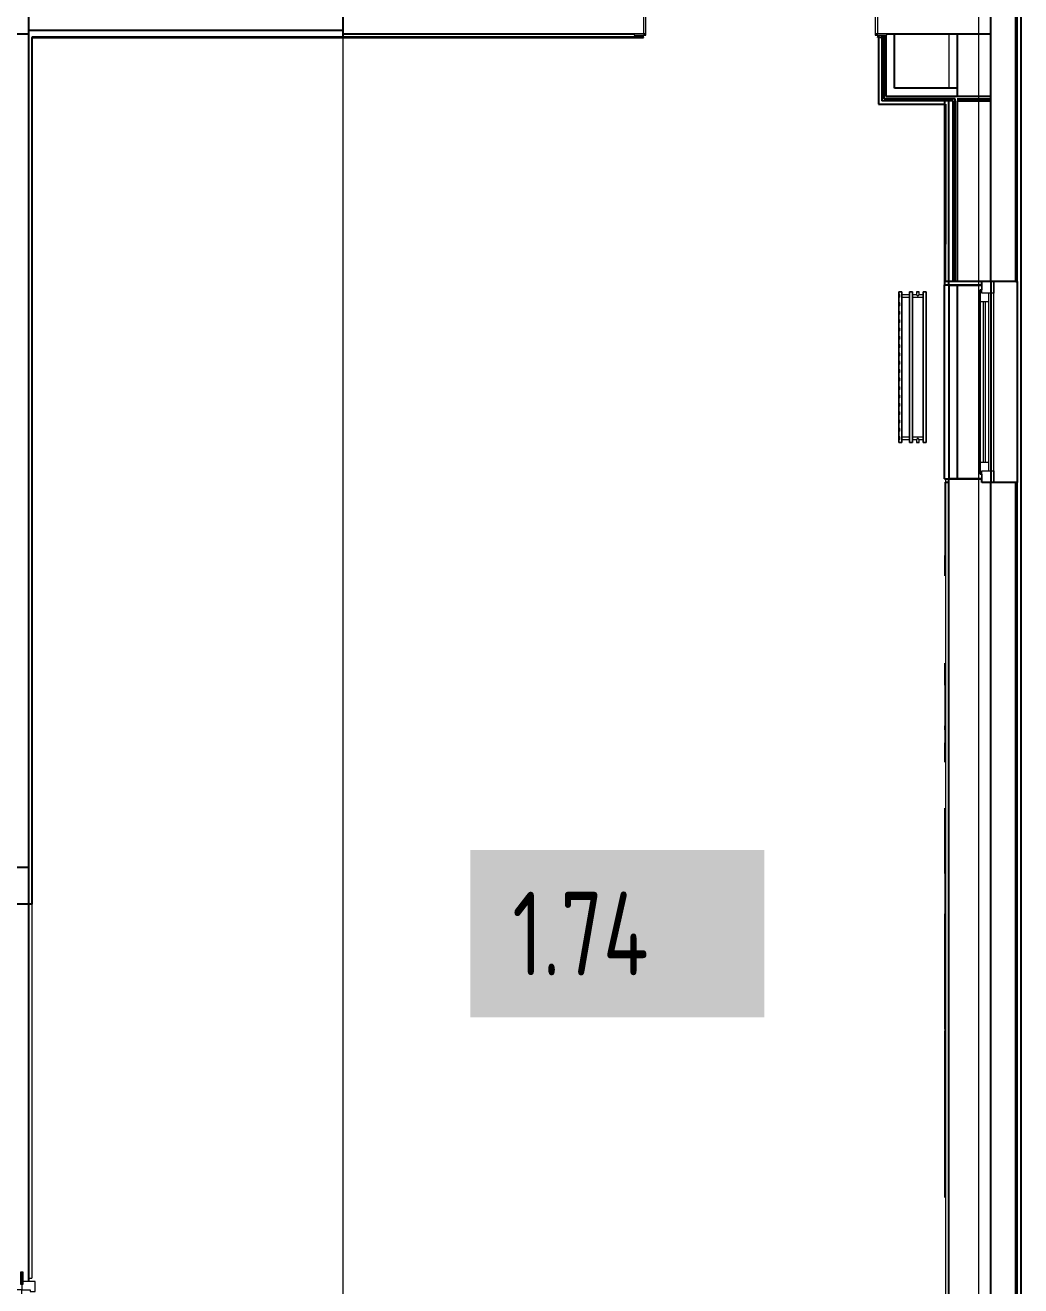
# Model space of a CAD drawing. Header units: millimetres. Extents: x 3914 to 443608, y -156176 to 78197.
# Drawn here: x 145567 to 151517, y -143213 to -135681 of the extents above; entities that cross this region are included whole.
import ezdxf

# ---------------------------------------------------------------- set-up
doc = ezdxf.new("R2010")
doc.units = ezdxf.units.MM
for name, color, linetype, lineweight in [('A-DOOR-1', 7, 'Continuous', 5), ('A-FLOR', 7, 'Continuous', 9), ('A-GLAZ', 7, 'Continuous', 9), ('A-GLAZ-1', 7, 'Continuous', 5), ('Оси', 7, 'Continuous', 9)]:
    doc.layers.add(name, color=color, linetype=linetype, lineweight=lineweight)
doc.layers.add('A-DOOR-FRAM-1', color=7, linetype='Continuous', lineweight=5, true_color=0xc0c0c0)
doc.layers.add('M-EQPM-1', color=7, linetype='Continuous', lineweight=9, true_color=0xb2b2b2)
doc.styles.add('СПДС', font='ГОСТ тип А.ttf', dxfattribs={"width": 0.9})

# ---------------------------------------------------------------- blocks, each defined once
blk = doc.blocks.new('110_Дверь_СКБ_2Ст - Д-5_п_ Из игровой в коридор-32679362-Объем проектирования 1 этажа')
at = {"layer": 'A-DOOR-1'}
for p, q in [((662.5, 1010), (612.5, 1010)), ((612.5, 1010), (612.5, 110)), ((662.5, 110), (662.5, 1010)), ((-637.5, 510), (-637.5, 110)), ((-587.5, 510), (-637.5, 510)), ((-587.5, 110), (-587.5, 510)), ((-637.5, 110), (-587.5, 110)), ((612.5, 110), (662.5, 110))]:
    blk.add_line(p, q, dxfattribs=at)
for centre, radius, start, end in [((662.5, 110), 900, 90, 180), ((-637.5, 110), 400, 360, 90)]:
    blk.add_arc(centre, radius, start, end, dxfattribs=at)
at = {"layer": 'A-DOOR-FRAM-1'}
for p, q in [((-672.5, 118), (-742.5, 118)), ((-742.5, 118), (-742.5, 110)), ((-742.5, 110), (-672.5, 110)), ((-637.5, 110), (-687.5, 110)), ((-687.5, 110), (-687.5, 30)), ((-672.5, 110), (-672.5, 118)), ((-637.5, 60), (-637.5, 110)), ((662.5, 110), (662.5, 60)), ((712.5, 110), (662.5, 110)), ((767.5, 118), (697.5, 118)), ((697.5, 118), (697.5, 110)), ((697.5, 110), (767.5, 110)), ((712.5, 30), (712.5, 110)), ((767.5, 110), (767.5, 118)), ((-687.5, 30), (-627.5, 30)), ((-672.5, 30), (-687.5, 30)), ((-687.5, 30), (-687.5, -110)), ((-672.5, -110), (-672.5, 30)), ((-627.5, 60), (-637.5, 60)), ((-627.5, 30), (-627.5, 60)), ((662.5, 60), (652.5, 60)), ((652.5, 60), (652.5, 30)), ((652.5, 30), (712.5, 30)), ((712.5, 30), (697.5, 30)), ((697.5, 30), (697.5, -110)), ((712.5, -110), (712.5, 30)), ((-672.5, -110), (-742.5, -110)), ((-742.5, -110), (-742.5, -118)), ((-742.5, -118), (-672.5, -118)), ((-687.5, -110), (-672.5, -110)), ((-672.5, -118), (-672.5, -110)), ((697.5, -110), (712.5, -110)), ((767.5, -110), (697.5, -110)), ((697.5, -110), (697.5, -118)), ((697.5, -118), (767.5, -118)), ((767.5, -118), (767.5, -110))]:
    blk.add_line(p, q, dxfattribs=at)
blk = doc.blocks.new('120_Окно_СКБ_1Ст - 120_Окно_СКБ_1Ст 1200х2500_h_ с форточкой 3-24161067-Объем проектирования 1 этажа')
at = {"layer": 'A-GLAZ'}
for p, q in [((-600, -127), (-600, -57)), ((-600, -57), (-530, -57)), ((-530, -57), (-530, -127)), ((530, -127), (530, -57)), ((530, -57), (600, -57)), ((600, -57), (600, -127)), ((-530, -127), (-600, -127)), ((-530, -127), (-550, -127)), ((-550, -127), (-550, -137)), ((-550, -137), (550, -137)), ((550, -137), (-550, -137)), ((530, -87), (-530, -87)), ((-530, -87), (-530, -127)), ((-480, -137), (-480, -87)), ((480, -137), (480, -87)), ((530, -127), (530, -87)), ((600, -127), (530, -127)), ((550, -127), (530, -127)), ((550, -137), (550, -127))]:
    blk.add_line(p, q, dxfattribs=at)
at = {"layer": 'A-GLAZ-1'}
for p, q in [((600, -57), (-600, -57)), ((-580, -127), (-550, -127)), ((-480, -107), (480, -107)), ((480, -117), (-480, -117)), ((550, -127), (580, -127))]:
    blk.add_line(p, q, dxfattribs=at)
blk = doc.blocks.new('110_Дверь_СКБ_2Ст - Д-5_п__в составе перегородки _не входит в спец__-32680960-Объем проектирования 1 этажа')
at = {"layer": 'A-DOOR-1'}
for p, q in [((-637.5, 900.5), (-637.5, 0.5)), ((-587.5, 900.5), (-637.5, 900.5)), ((-587.5, 0.5), (-587.5, 900.5)), ((662.5, 400.5), (612.5, 400.5)), ((612.5, 400.5), (612.5, 0.5)), ((662.5, 0.5), (662.5, 400.5)), ((-637.5, 0.5), (-587.5, 0.5)), ((612.5, 0.5), (662.5, 0.5))]:
    blk.add_line(p, q, dxfattribs=at)
for centre, radius, start, end in [((-637.5, 0.5), 900, 0, 90), ((662.5, 0.5), 400, 90, 180)]:
    blk.add_arc(centre, radius, start, end, dxfattribs=at)
at = {"layer": 'A-DOOR-FRAM-1'}
for p, q in [((-672.5, 8.5), (-742.5, 8.5)), ((-742.5, 8.5), (-742.5, 0.5)), ((-742.5, 0.5), (-672.5, 0.5)), ((-637.5, 0.5), (-687.5, 0.5)), ((-687.5, 0.5), (-687.5, -79.5)), ((-672.5, 0.5), (-687.5, 0.5)), ((-687.5, 0.5), (-687.5, -0.5)), ((-672.5, 0.5), (-672.5, 8.5)), ((-672.5, -0.5), (-672.5, 0.5)), ((-637.5, -49.5), (-637.5, 0.5)), ((662.5, 0.5), (662.5, -49.5)), ((712.5, 0.5), (662.5, 0.5)), ((767.5, 8.5), (697.5, 8.5)), ((697.5, 8.5), (697.5, 0.5)), ((712.5, 0.5), (697.5, 0.5)), ((697.5, 0.5), (697.5, -0.5)), ((697.5, 0.5), (767.5, 0.5)), ((712.5, -79.5), (712.5, 0.5)), ((712.5, -0.5), (712.5, 0.5)), ((767.5, 0.5), (767.5, 8.5)), ((-672.5, -0.5), (-742.5, -0.5)), ((-742.5, -0.5), (-742.5, -8.5)), ((-742.5, -8.5), (-672.5, -8.5)), ((-687.5, -0.5), (-672.5, -0.5)), ((-672.5, -8.5), (-672.5, -0.5)), ((-627.5, -49.5), (-637.5, -49.5)), ((-627.5, -79.5), (-627.5, -49.5)), ((662.5, -49.5), (652.5, -49.5)), ((652.5, -49.5), (652.5, -79.5)), ((697.5, -0.5), (712.5, -0.5)), ((767.5, -0.5), (697.5, -0.5)), ((697.5, -0.5), (697.5, -8.5)), ((697.5, -8.5), (767.5, -8.5)), ((767.5, -8.5), (767.5, -0.5)), ((-687.5, -79.5), (-627.5, -79.5)), ((652.5, -79.5), (712.5, -79.5))]:
    blk.add_line(p, q, dxfattribs=at)
blk = doc.blocks.new('radiator_prado_classic_z_tip_30_po exemplyaru - Classic Z Тип 30-300-31430728-Объем проектирования 1 этажа')
at = {"layer": 'M-EQPM-1'}
for p, q in [((0, 228), (0, 210)), ((900, 228), (0, 228)), ((0, 210), (0, 228)), ((0, 228), (12.5, 228)), ((12.5, 228), (37.5, 228)), ((37.5, 228), (12.5, 228)), ((12.5, 228), (37.5, 228)), ((12.5, 228), (17.5, 223)), ((12.5, 228), (17.5, 223)), ((32.5, 223), (37.5, 228)), ((37.5, 228), (32.5, 223)), ((37.5, 228), (62.5, 228)), ((62.5, 228), (87.5, 228)), ((87.5, 228), (62.5, 228)), ((62.5, 228), (87.5, 228)), ((62.5, 228), (67.5, 223)), ((62.5, 228), (67.5, 223)), ((82.5, 223), (87.5, 228)), ((87.5, 228), (82.5, 223)), ((87.5, 228), (112.5, 228)), ((112.5, 228), (137.5, 228)), ((137.5, 228), (112.5, 228)), ((112.5, 228), (137.5, 228)), ((112.5, 228), (117.5, 223)), ((112.5, 228), (117.5, 223)), ((132.5, 223), (137.5, 228)), ((137.5, 228), (132.5, 223)), ((137.5, 228), (162.5, 228)), ((162.5, 228), (187.5, 228)), ((187.5, 228), (162.5, 228)), ((162.5, 228), (187.5, 228)), ((162.5, 228), (167.5, 223)), ((162.5, 228), (167.5, 223)), ((182.5, 223), (187.5, 228)), ((187.5, 228), (182.5, 223)), ((187.5, 228), (212.5, 228)), ((212.5, 228), (237.5, 228)), ((237.5, 228), (212.5, 228)), ((212.5, 228), (237.5, 228)), ((212.5, 228), (217.5, 223)), ((212.5, 228), (217.5, 223)), ((232.5, 223), (237.5, 228)), ((237.5, 228), (232.5, 223)), ((237.5, 228), (262.5, 228)), ((262.5, 228), (287.5, 228)), ((287.5, 228), (262.5, 228)), ((262.5, 228), (287.5, 228)), ((262.5, 228), (267.5, 223)), ((262.5, 228), (267.5, 223)), ((282.5, 223), (287.5, 228)), ((287.5, 228), (282.5, 223)), ((287.5, 228), (312.5, 228)), ((312.5, 228), (337.5, 228)), ((337.5, 228), (312.5, 228)), ((312.5, 228), (337.5, 228)), ((312.5, 228), (317.5, 223)), ((312.5, 228), (317.5, 223)), ((332.5, 223), (337.5, 228)), ((337.5, 228), (332.5, 223)), ((337.5, 228), (362.5, 228)), ((362.5, 228), (387.5, 228)), ((387.5, 228), (362.5, 228)), ((362.5, 228), (387.5, 228)), ((362.5, 228), (367.5, 223)), ((362.5, 228), (367.5, 223)), ((382.5, 223), (387.5, 228)), ((387.5, 228), (382.5, 223)), ((387.5, 228), (412.5, 228)), ((412.5, 228), (437.5, 228)), ((437.5, 228), (412.5, 228)), ((412.5, 228), (437.5, 228)), ((412.5, 228), (417.5, 223)), ((412.5, 228), (417.5, 223)), ((432.5, 223), (437.5, 228)), ((437.5, 228), (432.5, 223)), ((437.5, 228), (462.5, 228)), ((462.5, 228), (487.5, 228)), ((487.5, 228), (462.5, 228)), ((462.5, 228), (487.5, 228)), ((462.5, 228), (467.5, 223)), ((462.5, 228), (467.5, 223)), ((482.5, 223), (487.5, 228)), ((487.5, 228), (482.5, 223)), ((487.5, 228), (512.5, 228)), ((512.5, 228), (537.5, 228)), ((537.5, 228), (512.5, 228)), ((512.5, 228), (537.5, 228)), ((512.5, 228), (517.5, 223)), ((512.5, 228), (517.5, 223)), ((532.5, 223), (537.5, 228)), ((537.5, 228), (532.5, 223)), ((537.5, 228), (562.5, 228)), ((562.5, 228), (587.5, 228)), ((587.5, 228), (562.5, 228)), ((562.5, 228), (587.5, 228)), ((562.5, 228), (567.5, 223)), ((562.5, 228), (567.5, 223)), ((582.5, 223), (587.5, 228)), ((587.5, 228), (582.5, 223)), ((587.5, 228), (612.5, 228)), ((612.5, 228), (637.5, 228)), ((637.5, 228), (612.5, 228)), ((612.5, 228), (637.5, 228)), ((612.5, 228), (617.5, 223)), ((612.5, 228), (617.5, 223)), ((632.5, 223), (637.5, 228)), ((637.5, 228), (632.5, 223)), ((637.5, 228), (662.5, 228)), ((662.5, 228), (687.5, 228)), ((687.5, 228), (662.5, 228)), ((662.5, 228), (687.5, 228)), ((662.5, 228), (667.5, 223)), ((662.5, 228), (667.5, 223)), ((682.5, 223), (687.5, 228)), ((687.5, 228), (682.5, 223)), ((687.5, 228), (712.5, 228)), ((712.5, 228), (737.5, 228)), ((737.5, 228), (712.5, 228)), ((712.5, 228), (737.5, 228)), ((712.5, 228), (717.5, 223)), ((712.5, 228), (717.5, 223)), ((732.5, 223), (737.5, 228)), ((737.5, 228), (732.5, 223)), ((737.5, 228), (762.5, 228)), ((762.5, 228), (787.5, 228)), ((787.5, 228), (762.5, 228)), ((762.5, 228), (787.5, 228)), ((762.5, 228), (767.5, 223)), ((762.5, 228), (767.5, 223)), ((782.5, 223), (787.5, 228)), ((787.5, 228), (782.5, 223)), ((787.5, 228), (812.5, 228)), ((812.5, 228), (837.5, 228)), ((837.5, 228), (812.5, 228)), ((812.5, 228), (837.5, 228)), ((812.5, 228), (817.5, 223)), ((812.5, 228), (817.5, 223)), ((832.5, 223), (837.5, 228)), ((837.5, 228), (832.5, 223)), ((837.5, 228), (862.5, 228)), ((862.5, 228), (887.5, 228)), ((887.5, 228), (862.5, 228)), ((862.5, 228), (887.5, 228)), ((862.5, 228), (867.5, 223)), ((862.5, 228), (867.5, 223)), ((882.5, 223), (887.5, 228)), ((887.5, 228), (882.5, 223)), ((887.5, 228), (900, 228)), ((900, 210), (900, 228)), ((900, 228), (900, 210)), ((0, 210), (900, 210)), ((17.8, 210), (0, 210)), ((900, 164), (0, 164)), ((0, 164), (0, 146)), ((0, 146), (0, 164)), ((0, 164), (17.8, 164)), ((32.5, 223), (17.5, 223)), ((17.5, 223), (32.5, 223)), ((17.5, 210), (17.5, 164)), ((17.5, 210), (17.5, 164)), ((17.8, 210), (17.5, 210)), ((17.5, 210), (17.8, 210)), ((17.8, 210), (17.5, 210)), ((17.5, 210), (32.5, 210)), ((17.8, 164), (17.5, 164)), ((17.5, 164), (17.8, 164)), ((17.8, 164), (17.5, 164)), ((17.5, 164), (32.5, 164)), ((32.2, 210), (17.8, 210)), ((17.8, 210), (32.2, 210)), ((32.2, 210), (17.8, 210)), ((32.2, 164), (17.8, 164)), ((17.8, 164), (32.2, 164)), ((32.2, 164), (17.8, 164)), ((32.5, 210), (32.2, 210)), ((32.2, 210), (32.5, 210)), ((32.5, 210), (32.2, 210)), ((867.8, 210), (32.2, 210)), ((32.5, 164), (32.2, 164)), ((32.2, 164), (32.5, 164)), ((32.5, 164), (32.2, 164)), ((32.2, 164), (867.8, 164)), ((32.5, 164), (32.5, 210)), ((32.5, 164), (32.5, 210)), ((82.5, 223), (67.5, 223)), ((67.5, 223), (82.5, 223)), ((132.5, 223), (117.5, 223)), ((117.5, 223), (132.5, 223)), ((182.5, 223), (167.5, 223)), ((167.5, 223), (182.5, 223)), ((232.5, 223), (217.5, 223)), ((217.5, 223), (232.5, 223)), ((282.5, 223), (267.5, 223)), ((267.5, 223), (282.5, 223)), ((332.5, 223), (317.5, 223)), ((317.5, 223), (332.5, 223)), ((382.5, 223), (367.5, 223)), ((367.5, 223), (382.5, 223)), ((432.5, 223), (417.5, 223)), ((417.5, 223), (432.5, 223)), ((482.5, 223), (467.5, 223)), ((467.5, 223), (482.5, 223)), ((532.5, 223), (517.5, 223)), ((517.5, 223), (532.5, 223)), ((582.5, 223), (567.5, 223)), ((567.5, 223), (582.5, 223)), ((632.5, 223), (617.5, 223)), ((617.5, 223), (632.5, 223)), ((682.5, 223), (667.5, 223)), ((667.5, 223), (682.5, 223)), ((732.5, 223), (717.5, 223)), ((717.5, 223), (732.5, 223)), ((782.5, 223), (767.5, 223)), ((767.5, 223), (782.5, 223)), ((832.5, 223), (817.5, 223)), ((817.5, 223), (832.5, 223)), ((882.5, 223), (867.5, 223)), ((867.5, 223), (882.5, 223)), ((867.5, 210), (867.5, 164)), ((867.5, 210), (867.5, 164)), ((867.8, 210), (867.5, 210)), ((867.5, 210), (882.5, 210)), ((867.8, 210), (867.5, 210)), ((867.5, 210), (867.8, 210)), ((867.8, 164), (867.5, 164)), ((867.5, 164), (882.5, 164)), ((867.8, 164), (867.5, 164)), ((867.5, 164), (867.8, 164)), ((882.2, 210), (867.8, 210)), ((873.1, 210), (867.8, 210)), ((867.8, 210), (882.2, 210)), ((882.2, 164), (867.8, 164)), ((882.2, 164), (867.8, 164)), ((867.8, 164), (882.2, 164)), ((882.2, 210), (873.1, 210)), ((882.5, 210), (882.2, 210)), ((882.5, 210), (882.2, 210)), ((882.2, 210), (882.5, 210)), ((900, 210), (882.2, 210)), ((882.5, 164), (882.2, 164)), ((882.5, 164), (882.2, 164)), ((882.2, 164), (882.5, 164)), ((882.2, 164), (900, 164)), ((882.5, 164), (882.5, 210)), ((882.5, 164), (882.5, 210)), ((900, 146), (900, 164)), ((900, 164), (900, 146)), ((0, 146), (900, 146)), ((18.5, 146), (0, 146)), ((17.5, 121.5), (0, 121.5)), ((17.5, 121.5), (0, 121.5)), ((0, 121.5), (0, 120.5)), ((0, 106.5), (0, 121.5)), ((0, 120.5), (0, 107.5)), ((0, 120.5), (0, 119.3)), ((0, 114), (0, 120.5)), ((0, 120.5), (0, 120.5)), ((0, 119.3), (0, 117.8)), ((0, 117.8), (0, 114)), ((0, 114), (0, 110.3)), ((0, 107.5), (0, 114)), ((0, 110.3), (0, 108.7)), ((0, 108.7), (0, 107.5)), ((0, 107.5), (0, 106.5)), ((0, 107.5), (0, 107.5)), ((0, 106.5), (17.5, 106.5)), ((0, 106.5), (17.5, 106.5)), ((900, 82), (0, 82)), ((0, 82), (0, 64)), ((0, 64), (0, 82)), ((0, 82), (18.5, 82)), ((17.5, 146), (17.5, 121.5)), ((17.5, 146), (17.5, 121.5)), ((17.5, 146), (18.5, 146)), ((18.5, 146), (17.5, 146)), ((17.5, 146), (18.5, 146)), ((32.5, 146), (17.5, 146)), ((17.5, 106.5), (17.5, 82)), ((17.5, 106.5), (17.5, 82)), ((18.5, 82), (17.5, 82)), ((17.5, 82), (18.5, 82)), ((18.5, 82), (17.5, 82)), ((17.5, 82), (32.5, 82)), ((18.5, 146), (21.2, 146)), ((32.2, 146), (18.5, 146)), ((18.5, 146), (32.2, 146)), ((31.5, 82), (18.5, 82)), ((18.5, 82), (32.2, 82)), ((32.2, 82), (18.5, 82)), ((21.2, 146), (25, 146)), ((25, 146), (30.3, 146)), ((30.3, 146), (32.2, 146)), ((32.2, 82), (31.5, 82)), ((32.2, 146), (32.5, 146)), ((32.5, 146), (32.2, 146)), ((32.2, 146), (32.5, 146)), ((867.8, 146), (32.2, 146)), ((32.5, 82), (32.2, 82)), ((32.2, 82), (32.5, 82)), ((32.5, 82), (32.2, 82)), ((32.2, 82), (867.8, 82)), ((32.5, 82), (32.5, 146)), ((32.5, 82), (32.5, 146)), ((867.5, 146), (867.5, 82)), ((867.5, 146), (867.5, 82)), ((867.5, 146), (867.8, 146)), ((882.5, 146), (867.5, 146)), ((867.5, 146), (867.8, 146)), ((867.8, 146), (867.5, 146)), ((867.8, 82), (867.5, 82)), ((867.5, 82), (882.5, 82)), ((867.8, 82), (867.5, 82)), ((867.5, 82), (867.8, 82)), ((867.8, 146), (881.5, 146)), ((867.8, 146), (881.5, 146)), ((881.5, 146), (867.8, 146)), ((881.5, 82), (867.8, 82)), ((881.5, 82), (867.8, 82)), ((867.8, 82), (881.5, 82)), ((881.5, 146), (882.5, 146)), ((881.5, 146), (882.5, 146)), ((882.5, 146), (881.5, 146)), ((900, 146), (881.5, 146)), ((882.5, 82), (881.5, 82)), ((882.5, 82), (881.5, 82)), ((881.5, 82), (882.5, 82)), ((881.5, 82), (900, 82)), ((882.5, 121.5), (882.5, 146)), ((882.5, 121.5), (882.5, 146)), ((900, 121.5), (882.5, 121.5)), ((900, 121.5), (882.5, 121.5)), ((882.5, 82), (882.5, 106.5)), ((882.5, 106.5), (900, 106.5)), ((882.5, 82), (882.5, 106.5)), ((882.5, 106.5), (900, 106.5)), ((900, 121.5), (900, 106.5)), ((900, 120.5), (900, 121.5)), ((900, 121.5), (900, 120.5)), ((900, 120.5), (900, 121.5)), ((900, 107.5), (900, 120.5)), ((900, 120.5), (900, 107.5)), ((900, 107.5), (900, 120.5)), ((900, 106.5), (900, 107.5)), ((900, 107.5), (900, 106.5)), ((900, 106.5), (900, 107.5)), ((900, 64), (900, 82)), ((900, 82), (900, 64)), ((900, 64), (0, 64)), ((0, 64), (900, 64))]:
    blk.add_line(p, q, dxfattribs=at)
for points, knots in [([(18.5, 120.5), (18.4, 120.6), (18.3, 120.7), (18.1, 120.9), (17.9, 121.1), (17.8, 121.2), (17.7, 121.3), (17.5, 121.5), (17.5, 121.5), (17.5, 121.5)], [0.7142857, 0.7142857, 0.7142857, 0.7142857, 0.75, 0.7857143, 0.8214286, 0.8571429, 0.8928571, 0.9285714, 1, 1, 1, 1]), ([(17.5, 121.5), (17.5, 121.5), (17.5, 121.5), (17.7, 121.3), (17.8, 121.2), (17.9, 121.1), (18.1, 120.9), (18.3, 120.7), (18.4, 120.6), (18.5, 120.5)], [0, 0, 0, 0, 0.0714286, 0.1071429, 0.1428571, 0.1785714, 0.2142857, 0.25, 0.2857143, 0.2857143, 0.2857143, 0.2857143]), ([(17.5, 121.5), (17.5, 121.5), (17.5, 121.5), (17.7, 121.3), (17.8, 121.2), (17.9, 121.1), (18.1, 120.9), (18.3, 120.7), (18.4, 120.6), (18.5, 120.5)], [0, 0, 0, 0, 0.0714286, 0.1071429, 0.1428571, 0.1785714, 0.2142857, 0.25, 0.2857143, 0.2857143, 0.2857143, 0.2857143]), ([(25, 114), (24.5, 114.5), (23.6, 115.4), (22.4, 116.6), (21.6, 117.4), (21.1, 117.9), (20.8, 118.2), (20.5, 118.5), (20.2, 118.8), (19.8, 119.1), (19.6, 119.4), (19.3, 119.7), (19, 120), (18.7, 120.3), (18.5, 120.5), (18.3, 120.7), (18.1, 120.9), (17.9, 121.1), (17.8, 121.2), (17.7, 121.3), (17.5, 121.5), (17.5, 121.5), (17.5, 121.5)], [0, 0, 0, 0, 0.142857, 0.285714, 0.357143, 0.392857, 0.428571, 0.464286, 0.5, 0.535714, 0.571429, 0.607143, 0.642857, 0.678571, 0.714286, 0.75, 0.785714, 0.821429, 0.857143, 0.892857, 0.928571, 1, 1, 1, 1]), ([(17.5, 106.5), (17.5, 106.5), (17.5, 106.5), (17.7, 106.7), (17.8, 106.8), (17.9, 106.9), (18.1, 107.1), (18.3, 107.3), (18.5, 107.5), (18.7, 107.7), (19, 108), (19.3, 108.3), (19.6, 108.6), (19.8, 108.9), (20.3, 109.3), (20.7, 109.7), (21.1, 110.1), (21.6, 110.6), (22.4, 111.4), (23.6, 112.6), (24.5, 113.5), (25, 114)], [0, 0, 0, 0, 0.071429, 0.107143, 0.142857, 0.178571, 0.214286, 0.25, 0.285714, 0.321429, 0.357143, 0.392857, 0.428571, 0.464286, 0.5, 0.571429, 0.607143, 0.642857, 0.714286, 0.857143, 1, 1, 1, 1]), ([(17.5, 106.5), (17.5, 106.5), (17.5, 106.5), (17.7, 106.7), (17.8, 106.8), (17.9, 106.9), (18.1, 107.1), (18.3, 107.3), (18.4, 107.4), (18.5, 107.5)], [0, 0, 0, 0, 0.0714286, 0.1071429, 0.1428571, 0.1785714, 0.2142857, 0.25, 0.2857143, 0.2857143, 0.2857143, 0.2857143]), ([(18.5, 107.5), (18.4, 107.4), (18.3, 107.3), (18.1, 107.1), (17.9, 106.9), (17.8, 106.8), (17.7, 106.7), (17.5, 106.5), (17.5, 106.5), (17.5, 106.5)], [0.7142857, 0.7142857, 0.7142857, 0.7142857, 0.75, 0.7857143, 0.8214286, 0.8571429, 0.8928571, 0.9285714, 1, 1, 1, 1]), ([(18.5, 107.5), (18.4, 107.4), (18.3, 107.3), (18.1, 107.1), (17.9, 106.9), (17.8, 106.8), (17.7, 106.7), (17.5, 106.5), (17.5, 106.5), (17.5, 106.5)], [0.7142857, 0.7142857, 0.7142857, 0.7142857, 0.75, 0.7857143, 0.8214286, 0.8571429, 0.8928571, 0.9285714, 1, 1, 1, 1]), ([(19.6, 119.4), (19.7, 119.3), (19.9, 119.2), (20.3, 118.7), (20.7, 118.3), (21.1, 117.9), (21.6, 117.4), (21.9, 117.1), (22.1, 116.9)], [0.4285714, 0.4285714, 0.4285714, 0.4285714, 0.4642857, 0.5, 0.5714286, 0.6071429, 0.6428571, 0.7142857, 0.7142857, 0.7142857, 0.7142857]), ([(19.6, 119.4), (19.7, 119.3), (19.8, 119.1), (20.3, 118.7), (20.7, 118.3), (21.1, 117.9), (21.6, 117.4), (21.9, 117.1), (22.1, 116.9)], [0.4285714, 0.4285714, 0.4285714, 0.4285714, 0.4642857, 0.5, 0.5714286, 0.6071429, 0.6428571, 0.7142857, 0.7142857, 0.7142857, 0.7142857]), ([(19.6, 108.6), (19.7, 108.7), (19.9, 108.8), (20.3, 109.3), (20.7, 109.7), (21.1, 110.1), (21.6, 110.6), (21.9, 110.9), (22.1, 111.1)], [0.4285714, 0.4285714, 0.4285714, 0.4285714, 0.4642857, 0.5, 0.5714286, 0.6071429, 0.6428571, 0.7142857, 0.7142857, 0.7142857, 0.7142857]), ([(22.1, 111.1), (21.9, 110.9), (21.6, 110.6), (21.1, 110.1), (20.8, 109.8), (20.5, 109.5), (20.2, 109.2), (19.9, 108.8), (19.7, 108.7), (19.6, 108.6)], [0.2857143, 0.2857143, 0.2857143, 0.2857143, 0.3571429, 0.3928571, 0.4285714, 0.4642857, 0.5, 0.5357143, 0.5714286, 0.5714286, 0.5714286, 0.5714286]), ([(22.1, 111.1), (21.9, 110.9), (21.6, 110.6), (21.1, 110.1), (20.8, 109.8), (20.5, 109.5), (20.2, 109.2), (19.8, 108.9), (19.7, 108.7), (19.6, 108.6)], [0.2857143, 0.2857143, 0.2857143, 0.2857143, 0.3571429, 0.3928571, 0.4285714, 0.4642857, 0.5, 0.5357143, 0.5714286, 0.5714286, 0.5714286, 0.5714286]), ([(22.1, 116.9), (21.9, 117.1), (21.6, 117.4), (21.1, 117.9), (20.9, 118.1), (20.8, 118.2)], [0.2857143, 0.2857143, 0.2857143, 0.2857143, 0.3571429, 0.3928571, 0.4285714, 0.4285714, 0.4285714, 0.4285714]), ([(875, 114), (875.5, 114.5), (876.4, 115.4), (877.6, 116.6), (878.4, 117.4), (878.9, 117.9), (879.2, 118.2), (879.5, 118.5), (879.8, 118.8), (880.1, 119.2), (880.4, 119.4), (880.7, 119.7), (881, 120), (881.3, 120.3), (881.5, 120.5), (881.7, 120.7), (881.9, 120.9), (882.1, 121.1), (882.2, 121.2), (882.3, 121.3), (882.5, 121.5), (882.5, 121.5), (882.5, 121.5)], [0, 0, 0, 0, 0.142857, 0.285714, 0.357143, 0.392857, 0.428571, 0.464286, 0.5, 0.535714, 0.571429, 0.607143, 0.642857, 0.678571, 0.714286, 0.75, 0.785714, 0.821429, 0.857143, 0.892857, 0.928571, 1, 1, 1, 1]), ([(882.5, 106.5), (882.5, 106.5), (882.5, 106.5), (882.3, 106.7), (882.2, 106.8), (882.1, 106.9), (881.9, 107.1), (881.7, 107.3), (881.5, 107.5), (881.3, 107.7), (881, 108), (880.7, 108.3), (880.4, 108.6), (880.1, 108.8), (879.7, 109.3), (879.3, 109.7), (878.9, 110.1), (878.4, 110.6), (877.6, 111.4), (876.4, 112.6), (875.5, 113.5), (875, 114)], [0, 0, 0, 0, 0.071429, 0.107143, 0.142857, 0.178571, 0.214286, 0.25, 0.285714, 0.321429, 0.357143, 0.392857, 0.428571, 0.464286, 0.5, 0.571429, 0.607143, 0.642857, 0.714286, 0.857143, 1, 1, 1, 1]), ([(880.4, 119.4), (880.3, 119.3), (880.1, 119.2), (879.7, 118.7), (879.3, 118.3), (878.9, 117.9), (878.4, 117.4), (878.1, 117.1), (877.9, 116.9)], [0.4285714, 0.4285714, 0.4285714, 0.4285714, 0.4642857, 0.5, 0.5714286, 0.6071429, 0.6428571, 0.7142857, 0.7142857, 0.7142857, 0.7142857]), ([(880.4, 119.4), (880.3, 119.3), (880.1, 119.2), (879.7, 118.7), (879.3, 118.3), (878.9, 117.9), (878.4, 117.4), (878.1, 117.1), (877.9, 116.9)], [0.4285714, 0.4285714, 0.4285714, 0.4285714, 0.4642857, 0.5, 0.5714286, 0.6071429, 0.6428571, 0.7142857, 0.7142857, 0.7142857, 0.7142857]), ([(877.9, 116.9), (878.1, 117.1), (878.4, 117.4), (878.9, 117.9), (879.2, 118.2), (879.5, 118.5), (879.8, 118.8), (880.1, 119.2), (880.3, 119.3), (880.4, 119.4)], [0.2857143, 0.2857143, 0.2857143, 0.2857143, 0.3571429, 0.3928571, 0.4285714, 0.4642857, 0.5, 0.5357143, 0.5714286, 0.5714286, 0.5714286, 0.5714286]), ([(877.9, 111.1), (878.1, 110.9), (878.4, 110.6), (878.9, 110.1), (879.2, 109.8), (879.5, 109.5), (879.8, 109.2), (880.1, 108.8), (880.3, 108.7), (880.4, 108.6)], [0.2857143, 0.2857143, 0.2857143, 0.2857143, 0.3571429, 0.3928571, 0.4285714, 0.4642857, 0.5, 0.5357143, 0.5714286, 0.5714286, 0.5714286, 0.5714286]), ([(877.9, 111.1), (878.1, 110.9), (878.4, 110.6), (878.9, 110.1), (879.2, 109.8), (879.5, 109.5), (879.8, 109.2), (880.1, 108.8), (880.3, 108.7), (880.4, 108.6)], [0.2857143, 0.2857143, 0.2857143, 0.2857143, 0.3571429, 0.3928571, 0.4285714, 0.4642857, 0.5, 0.5357143, 0.5714286, 0.5714286, 0.5714286, 0.5714286]), ([(880.4, 108.6), (880.3, 108.7), (880.1, 108.8), (879.7, 109.3), (879.3, 109.7), (878.9, 110.1), (878.4, 110.6), (878.1, 110.9), (877.9, 111.1)], [0.4285714, 0.4285714, 0.4285714, 0.4285714, 0.4642857, 0.5, 0.5714286, 0.6071429, 0.6428571, 0.7142857, 0.7142857, 0.7142857, 0.7142857]), ([(882.5, 121.5), (882.5, 121.5), (882.5, 121.5), (882.3, 121.3), (882.2, 121.2), (882.1, 121.1), (881.9, 120.9), (881.7, 120.7), (881.6, 120.6), (881.5, 120.5)], [0, 0, 0, 0, 0.0714286, 0.1071429, 0.1428571, 0.1785714, 0.2142857, 0.25, 0.2857143, 0.2857143, 0.2857143, 0.2857143]), ([(882.5, 121.5), (882.5, 121.5), (882.5, 121.5), (882.3, 121.3), (882.2, 121.2), (882.1, 121.1), (881.9, 120.9), (881.7, 120.7), (881.6, 120.6), (881.5, 120.5)], [0, 0, 0, 0, 0.0714286, 0.1071429, 0.1428571, 0.1785714, 0.2142857, 0.25, 0.2857143, 0.2857143, 0.2857143, 0.2857143]), ([(881.5, 120.5), (881.6, 120.6), (881.7, 120.7), (881.9, 120.9), (882.1, 121.1), (882.2, 121.2), (882.3, 121.3), (882.5, 121.5), (882.5, 121.5), (882.5, 121.5)], [0.7142857, 0.7142857, 0.7142857, 0.7142857, 0.75, 0.7857143, 0.8214286, 0.8571429, 0.8928571, 0.9285714, 1, 1, 1, 1]), ([(881.5, 107.5), (881.6, 107.4), (881.7, 107.3), (881.9, 107.1), (882.1, 106.9), (882.2, 106.8), (882.3, 106.7), (882.5, 106.5), (882.5, 106.5), (882.5, 106.5)], [0.7142857, 0.7142857, 0.7142857, 0.7142857, 0.75, 0.7857143, 0.8214286, 0.8571429, 0.8928571, 0.9285714, 1, 1, 1, 1]), ([(881.5, 107.5), (881.6, 107.4), (881.7, 107.3), (881.9, 107.1), (882.1, 106.9), (882.2, 106.8), (882.3, 106.7), (882.5, 106.5), (882.5, 106.5), (882.5, 106.5)], [0.7142857, 0.7142857, 0.7142857, 0.7142857, 0.75, 0.7857143, 0.8214286, 0.8571429, 0.8928571, 0.9285714, 1, 1, 1, 1]), ([(882.5, 106.5), (882.5, 106.5), (882.5, 106.5), (882.3, 106.7), (882.2, 106.8), (882.1, 106.9), (881.9, 107.1), (881.7, 107.3), (881.6, 107.4), (881.5, 107.5)], [0, 0, 0, 0, 0.0714286, 0.1071429, 0.1428571, 0.1785714, 0.2142857, 0.25, 0.2857143, 0.2857143, 0.2857143, 0.2857143])]:
    blk.add_open_spline(points, degree=3, knots=knots, dxfattribs=at)
for points in [[(19.6, 119.4), (19.5, 119.5), (19.3, 119.7), (19, 120), (18.7, 120.3), (18.6, 120.4), (18.5, 120.5)], [(18.5, 120.5), (18.6, 120.4), (18.7, 120.3), (19, 120), (19.3, 119.7), (19.5, 119.5), (19.6, 119.4)], [(18.5, 120.5), (18.6, 120.4), (18.7, 120.3), (19, 120), (19.3, 119.7), (19.5, 119.5), (19.6, 119.4)], [(18.5, 107.5), (18.6, 107.6), (18.7, 107.7), (19, 108), (19.3, 108.3), (19.5, 108.5), (19.6, 108.6)], [(19.6, 108.6), (19.5, 108.5), (19.3, 108.3), (19, 108), (18.7, 107.7), (18.6, 107.6), (18.5, 107.5)], [(19.6, 108.6), (19.5, 108.5), (19.3, 108.3), (19, 108), (18.7, 107.7), (18.6, 107.6), (18.5, 107.5)], [(20.8, 118.2), (20.7, 118.3), (20.5, 118.5), (20.2, 118.8), (19.9, 119.2), (19.7, 119.3), (19.6, 119.4)], [(25, 114), (24.5, 114.5), (23.6, 115.4), (22.6, 116.4), (22.1, 116.9)], [(22.1, 116.9), (22.6, 116.4), (23.6, 115.4), (24.5, 114.5), (25, 114)], [(22.1, 116.9), (22.6, 116.4), (23.6, 115.4), (24.5, 114.5), (25, 114)], [(22.1, 111.1), (22.6, 111.6), (23.6, 112.6), (24.5, 113.5), (25, 114)], [(25, 114), (24.5, 113.5), (23.6, 112.6), (22.6, 111.6), (22.1, 111.1)], [(25, 114), (24.5, 113.5), (23.6, 112.6), (22.6, 111.6), (22.1, 111.1)], [(877.9, 116.9), (877.4, 116.4), (876.4, 115.4), (875.5, 114.5), (875, 114)], [(877.9, 116.9), (877.4, 116.4), (876.4, 115.4), (875.5, 114.5), (875, 114)], [(875, 114), (875.5, 114.5), (876.4, 115.4), (877.4, 116.4), (877.9, 116.9)], [(875, 114), (875.5, 113.5), (876.4, 112.6), (877.4, 111.6), (877.9, 111.1)], [(875, 114), (875.5, 113.5), (876.4, 112.6), (877.4, 111.6), (877.9, 111.1)], [(877.9, 111.1), (877.4, 111.6), (876.4, 112.6), (875.5, 113.5), (875, 114)], [(881.5, 120.5), (881.4, 120.4), (881.3, 120.3), (881, 120), (880.7, 119.7), (880.5, 119.5), (880.4, 119.4)], [(881.5, 120.5), (881.4, 120.4), (881.3, 120.3), (881, 120), (880.7, 119.7), (880.5, 119.5), (880.4, 119.4)], [(880.4, 119.4), (880.5, 119.5), (880.7, 119.7), (881, 120), (881.3, 120.3), (881.4, 120.4), (881.5, 120.5)], [(880.4, 108.6), (880.5, 108.5), (880.7, 108.3), (881, 108), (881.3, 107.7), (881.4, 107.6), (881.5, 107.5)], [(880.4, 108.6), (880.5, 108.5), (880.7, 108.3), (881, 108), (881.3, 107.7), (881.4, 107.6), (881.5, 107.5)], [(881.5, 107.5), (881.4, 107.6), (881.3, 107.7), (881, 108), (880.7, 108.3), (880.5, 108.5), (880.4, 108.6)]]:
    blk.add_open_spline(points, degree=3, dxfattribs=at)

msp = doc.modelspace()

# ---------------------------------------------------------------- linework, layer by layer
for p, q in [((151337, -137212.7), (151337, -124712.7)), ((151517, -134390.7), (151517, -146392.7)), ((147467, -135752.7), (147467, -135342.7)), ((151487, -137212.7), (151487, -135292.7)), ((151490, -137212.7), (151490, -135292.7)), ((151495, -137212.7), (151495, -135292.7)), ((145587, -135512.7), (145587, -140933.7)), ((147467, -135712.7), (145587, -135712.7)), ((147467, -135752.7), (147467, -135712.7)), ((138187, -135732.7), (145587, -135732.7)), ((147467, -135752.7), (145607, -135752.7)), ((145608, -140933.7), (145608, -135753.7)), ((145608, -135753.7), (149262, -135753.7)), ((147467, -135732.7), (149207, -135732.7)), ((149262, -135752.7), (147467, -135752.7)), ((149262, -135753.7), (149262, -135752.7)), ((150662, -135740.7), (150662, -135752.7)), ((150662.5, -135752.7), (150662, -135752.7)), ((150662, -135752.7), (150662, -135753.7)), ((150662, -135752.7), (150687, -135752.7)), ((150662, -135753.7), (150662.5, -135753.7)), ((150662.5, -135753.7), (150662.5, -135752.7)), ((150667, -135753.2), (150666, -135753.2)), ((150666, -135753.2), (150666, -136153.7)), ((150667, -135740.7), (150667, -135752.7)), ((150687, -135740.7), (150687, -136132.7)), ((150699.5, -136120.2), (150699.5, -135740.7)), ((150712, -136107.7), (150712, -135740.7)), ((150717, -135732.7), (151337, -135732.7)), ((150762, -136057.7), (150762, -135732.7)), ((151137, -135732.7), (151137, -136107.7)), ((151137, -136057.7), (150762, -136057.7)), ((150666, -136153.7), (151062, -136153.7)), ((151112, -136132.7), (150687, -136132.7)), ((151124.5, -136120.2), (150699.5, -136120.2)), ((151337, -136107.7), (150712, -136107.7)), ((151062, -136132.7), (151062, -137233.2)), ((151062, -136152.7), (151067, -136152.7)), ((151067, -136152.7), (151067, -136989.5)), ((151087, -137232.7), (151087, -136132.7)), ((151112, -137212.7), (151112, -136132.7)), ((151124.5, -137212.7), (151124.5, -136120.2)), ((151137, -136120.2), (151337, -136120.2)), ((151137, -136132.7), (151137, -137212.7)), ((151137, -136132.7), (151337, -136132.7)), ((151067, -136457.7), (151066, -136457.7)), ((151066, -136457.7), (151066, -136511.5)), ((151066, -136511.5), (151067, -136511.5)), ((151067, -136672.2), (151066, -136672.2)), ((151066, -136672.2), (151066, -136736)), ((151066, -136736), (151067, -136736)), ((151067, -136989.5), (151066, -136989.5)), ((151066, -136989.5), (151066, -137212.7)), ((151067, -137212.7), (151067, -136989.5)), ((151062, -137233.2), (151087, -137233.2)), ((151062, -138391.7), (151062, -137233.2)), ((151066, -137212.7), (151067, -137212.7)), ((151487, -137212.7), (151067, -137212.7)), ((151087, -137232.7), (151285, -137232.7)), ((151087, -137232.7), (151087, -137233.7)), ((151087, -137233.7), (151087, -138391.7)), ((151087, -137233.7), (151285, -137233.7)), ((151137, -137232.7), (151137, -138391.7)), ((151285, -137232.7), (151285, -137212.7)), ((151285, -137233.7), (151285, -137232.7)), ((151337, -137212.7), (151337, -138412.7)), ((151487, -137212.7), (151495, -137212.7)), ((151495, -137212.7), (151495, -138412.7)), ((151062, -138391.7), (151087, -138391.7)), ((151067, -138411.9), (151066, -138411.9)), ((151066, -138411.9), (151066, -138850.5)), ((151087, -138412.7), (151067, -138412.7)), ((151285, -138391.7), (151087, -138391.7)), ((151087, -138391.7), (151087, -138392.7)), ((151087, -145962.7), (151087, -138392.7)), ((151285, -138392.7), (151087, -138392.7)), ((151285, -138392.7), (151285, -138391.7)), ((151285, -138412.7), (151285, -138392.7)), ((151487, -138412.7), (151285, -138412.7)), ((151337, -146212.7), (151337, -138412.7)), ((151495, -138412.7), (151487, -138412.7)), ((151487, -146362.7), (151487, -138412.7)), ((151490, -146365.7), (151490, -138412.7)), ((151495, -146370.7), (151495, -138412.7)), ((151066, -138850.5), (151067, -138850.5)), ((151066, -138970.7), (151066, -138850.5)), ((151066, -138970.7), (151067, -138970.7)), ((151066, -139492.7), (151067, -139492.7)), ((151066, -139623.9), (151066, -139492.7)), ((151066, -139623.9), (151066, -139969.6)), ((151067, -139623.9), (151066, -139623.9)), ((151066, -139866.9), (151067, -139866.9)), ((151067, -139891.2), (151066, -139891.2)), ((151066, -139969.6), (151067, -139969.6)), ((151066, -140084.3), (151066, -139969.6)), ((151066, -140084.3), (151067, -140084.3)), ((151066, -140359.5), (151067, -140359.5)), ((151066, -140749.4), (151066, -140359.5)), ((144717, -140712.7), (145587, -140712.7)), ((151067, -140749.4), (151066, -140749.4)), ((151066, -140749.4), (151066, -141143.4)), ((145608, -140932.7), (144717, -140932.7)), ((145608, -140933.7), (145587, -140933.7)), ((145587, -140933.7), (145587, -143187.7)), ((145588, -143187.7), (145588, -140933.7)), ((151066, -141143.4), (151067, -141143.4)), ((151067, -141190.8), (151066, -141190.8)), ((151066, -141190.8), (151066, -141290)), ((151066, -141290), (151067, -141290)), ((151066, -141680), (151066, -141290)), ((151066, -141476.7), (151067, -141476.7)), ((151067, -141504.4), (151066, -141504.4)), ((151066, -141680), (151066, -141690)), ((151066, -141680), (151067, -141680)), ((151066, -141690), (151067, -141690)), ((151066, -142069.2), (151066, -141690)), ((151066, -141850), (151067, -141850)), ((151067, -141868.8), (151066, -141868.8)), ((151066, -142007.4), (151067, -142007.4)), ((151067, -142018.1), (151066, -142018.1)), ((151067, -142069.2), (151066, -142069.2)), ((151066, -142069.2), (151066, -142285.6)), ((151066, -142285.6), (151067, -142285.6)), ((151066, -142343.8), (151066, -142285.6)), ((151066, -142343.8), (151067, -142343.8)), ((151066, -142353.8), (151067, -142353.8)), ((151066, -142685.5), (151066, -142353.8)), ((151066, -142685.5), (151067, -142685.5)), ((151067, -143137.3), (151066, -143137.3)), ((151066, -143137.3), (151066, -143138.3)), ((151066, -143137.7), (151067, -143137.7)), ((151066, -143138.3), (151067, -143138.3))]:
    msp.add_line(p, q)
at = {"flags": 128}
for points in [[(151066, -141086.2), (151066, -141074.4), (151066, -141062), (151066, -141049.3), (151066, -141036.8), (151066, -141025), (151066, -141014.4), (151066, -141005.3), (151066, -140998.2), (151066, -140993.3), (151066, -140990.7), (151066, -140990.7), (151066, -140993.1), (151066, -140997.9), (151066, -141004.9), (151066, -141013.8), (151066, -141024.4)], [(151066, -141137.7), (151066, -141127.1), (151066, -141115.5), (151066, -141103.3), (151066, -141090.9), (151066, -141078.5), (151066, -141066.6), (151066, -141055.6), (151066, -141045.7), (151066, -141037.3), (151066, -141030.7), (151066, -141026), (151066, -141023.4), (151066, -141022.9), (151066, -141024.6), (151066, -141028.4), (151066, -141034.2), (151066, -141041.9), (151066, -141051.1)], [(151066, -141024.4), (151066, -141036.1), (151066, -141048.6), (151066, -141061.3), (151066, -141073.8), (151066, -141085.5), (151066, -141096.2), (151066, -141105.2), (151066, -141112.3), (151066, -141117.3), (151066, -141119.8), (151066, -141119.9), (151066, -141117.5), (151066, -141112.7), (151066, -141105.7), (151066, -141096.7), (151066, -141086.2)], [(151066, -141051.1), (151066, -141061.7), (151066, -141073.3), (151066, -141085.5), (151066, -141097.9), (151066, -141110.3), (151066, -141122.2), (151066, -141133.2), (151066, -141143.1), (151066, -141151.5), (151066, -141158.1), (151066, -141162.8), (151066, -141165.5), (151066, -141165.9), (151066, -141164.2), (151066, -141160.4), (151066, -141154.6), (151066, -141146.9), (151066, -141137.7)], [(151066, -141164.9), (151066, -141157), (151066, -141148.3), (151066, -141139.2), (151066, -141129.8), (151066, -141120.5), (151066, -141111.6), (151066, -141103.3), (151066, -141095.9), (151066, -141089.7), (151066, -141084.7), (151066, -141081.1), (151066, -141079.2), (151066, -141078.8), (151066, -141080.1), (151066, -141083), (151066, -141087.3), (151066, -141093.1), (151066, -141100)], [(151066, -141100), (151066, -141107.9), (151066, -141116.6), (151066, -141125.8), (151066, -141135.1), (151066, -141144.4), (151066, -141153.3), (151066, -141161.6), (151066, -141169), (151066, -141175.3), (151066, -141180.2), (151066, -141183.8), (151066, -141185.7), (151066, -141186.1), (151066, -141184.8), (151066, -141182), (151066, -141177.6), (151066, -141171.8), (151066, -141164.9)], [(151066, -141248.4), (151066, -141233.2), (151066, -141216.9), (151066, -141200), (151066, -141183.1), (151066, -141166.6), (151066, -141151.3), (151066, -141137.6), (151066, -141126), (151066, -141116.9), (151066, -141110.6), (151066, -141107.3), (151066, -141107.1), (151066, -141110), (151066, -141115.9), (151066, -141124.7), (151066, -141136), (151066, -141149.5)], [(151066, -141178.6), (151066, -141174.5), (151066, -141170.2), (151066, -141165.6), (151066, -141160.8), (151066, -141156.2), (151066, -141151.6), (151066, -141147.3), (151066, -141143.4)], [(151066, -141149.5), (151066, -141164.6), (151066, -141180.9), (151066, -141197.8), (151066, -141214.8), (151066, -141231.2), (151066, -141246.5), (151066, -141260.2), (151066, -141271.8), (151066, -141280.9), (151066, -141287.3), (151066, -141290.6), (151066, -141290.8), (151066, -141287.9), (151066, -141281.9), (151066, -141273.1), (151066, -141261.8), (151066, -141248.4)], [(151066, -141189.8), (151066, -141187), (151066, -141184), (151066, -141180.9), (151066, -141177.7), (151066, -141174.7), (151066, -141171.8), (151066, -141169.3), (151066, -141167.1), (151066, -141165.4), (151066, -141164.2), (151066, -141163.6), (151066, -141163.5), (151066, -141164), (151066, -141165.1), (151066, -141166.7), (151066, -141168.7), (151066, -141171.2)], [(151066, -141171.2), (151066, -141174), (151066, -141177), (151066, -141180.1), (151066, -141183.2), (151066, -141186.3), (151066, -141189.1), (151066, -141191.7), (151066, -141193.8), (151066, -141195.5), (151066, -141196.7), (151066, -141197.4), (151066, -141197.5), (151066, -141196.9), (151066, -141195.9), (151066, -141194.3), (151066, -141192.2), (151066, -141189.8)], [(151066, -141190.8), (151066, -141190.6), (151066, -141189.7), (151066, -141187.9), (151066, -141185.4), (151066, -141182.3), (151066, -141178.6)], [(151066, -141270.9), (151066, -141267.4), (151066, -141263.6), (151066, -141259.5), (151066, -141255.4), (151066, -141251.4), (151066, -141247.5), (151066, -141243.9), (151066, -141240.7), (151066, -141238), (151066, -141235.9), (151066, -141234.4), (151066, -141233.6), (151066, -141233.5), (151066, -141234.1), (151066, -141235.4), (151066, -141237.4), (151066, -141240), (151066, -141243.1)], [(151066, -141243.1), (151066, -141246.6), (151066, -141250.4), (151066, -141254.5), (151066, -141258.6), (151066, -141262.6), (151066, -141266.5), (151066, -141270.1), (151066, -141273.3), (151066, -141276), (151066, -141278.1), (151066, -141279.6), (151066, -141280.4), (151066, -141280.5), (151066, -141279.9), (151066, -141278.6), (151066, -141276.6), (151066, -141274), (151066, -141270.9)], [(151066, -141357.7), (151066, -141345.9), (151066, -141333.5), (151066, -141320.8), (151066, -141308.3), (151066, -141296.5), (151066, -141285.9), (151066, -141276.8), (151066, -141269.7), (151066, -141264.8), (151066, -141262.2), (151066, -141262.1), (151066, -141264.6), (151066, -141269.4), (151066, -141276.4), (151066, -141285.3), (151066, -141295.9)], [(151066, -141295.9), (151066, -141307.6), (151066, -141320.1), (151066, -141332.8), (151066, -141345.3), (151066, -141357), (151066, -141367.7), (151066, -141376.7), (151066, -141383.8), (151066, -141388.8), (151066, -141391.3), (151066, -141391.4), (151066, -141389), (151066, -141384.2), (151066, -141377.2), (151066, -141368.2), (151066, -141357.7)], [(151066, -141519.9), (151066, -141501.3), (151066, -141481.3), (151066, -141460.5), (151066, -141439.7), (151066, -141419.4), (151066, -141400.5), (151066, -141383.5), (151066, -141369.1), (151066, -141357.7), (151066, -141349.7), (151066, -141345.4), (151066, -141344.9), (151066, -141348.3), (151066, -141355.5), (151066, -141366.1), (151066, -141379.8), (151066, -141396.3)], [(151066, -141396.3), (151066, -141414.8), (151066, -141434.8), (151066, -141455.6), (151066, -141476.5), (151066, -141496.7), (151066, -141515.7), (151066, -141532.6), (151066, -141547.1), (151066, -141558.5), (151066, -141566.5), (151066, -141570.7), (151066, -141571.2), (151066, -141567.8), (151066, -141560.7), (151066, -141550), (151066, -141536.3), (151066, -141519.9)]]:
    msp.add_lwpolyline(points, dxfattribs=at)
for points, knots in [([(151066, -138411.9), (151066, -138590.8), (151066, -138634.9), (151066, -138841.9), (151066, -138970.7)], [-5.139173, -5.139173, -5.139173, -5.139173, -2.617751, 0, 0, 0, 0]), ([(151066, -139492.7), (151066, -139638.9), (151066, -139750.1), (151066, -139839.9), (151066, -139968.7), (151066, -140026.1), (151066, -140084.3)], [-2.688977, -2.688977, -2.688977, -2.688977, -1.942835, -1.191311, -0.524464, 0, 0, 0, 0]), ([(151066, -139891.2), (151066, -139890.1), (151066, -139882.5), (151066, -139874.2), (151066, -139866.9)], [-1.272376, -1.272376, -1.272376, -1.272376, -1.25295, -1.1427281, -1.1427281, -1.1427281, -1.1427281]), ([(151066, -139866.9), (151066, -139874.2), (151066, -139882.5), (151066, -139890.1), (151066, -139891.2)], [1.1427281, 1.1427281, 1.1427281, 1.1427281, 1.25295, 1.272376, 1.272376, 1.272376, 1.272376]), ([(151066, -141476.7), (151066, -141586), (151066, -141644.4), (151066, -141748), (151066, -141830.4), (151066, -141868.8)], [0, 0, 0, 0, 0.787044, 1.615544, 2.248132, 2.248132, 2.248132, 2.248132]), ([(151066, -142007.4), (151066, -142090.4), (151066, -142126.9), (151066, -142175.4), (151066, -142270.8), (151066, -142306.4), (151066, -142343.8)], [0, 0, 0, 0, 0.382944, 0.819442, 1.25295, 1.618625, 1.618625, 1.618625, 1.618625]), ([(151066, -142353.8), (151066, -142316.5), (151066, -142281), (151066, -142185.8), (151066, -142137.3), (151066, -142100.9), (151066, -142018.1)], [-1.618625, -1.618625, -1.618625, -1.618625, -1.25295, -0.819442, -0.382944, 0, 0, 0, 0])]:
    msp.add_open_spline(points, degree=3, knots=knots)
at = {"layer": 'A-FLOR'}
for p, q in [((145607, -135752.7), (145607, -143167.7)), ((145608, -135752.7), (147467, -135752.7)), ((147467, -135752.7), (149262, -135752.7)), ((149262, -135752.7), (149262, -135740.7)), ((150667, -135752.7), (150667, -136152.7)), ((151087, -135732.7), (151087, -136057.7)), ((150667, -136152.7), (151062, -136152.7)), ((151067, -138391.7), (151067, -145942.7)), ((145586.6, -143167.7), (145607, -143167.7))]:
    msp.add_line(p, q, dxfattribs=at)
at = {"layer": 'Оси'}
for points in [[(147467, -148019), (147467, -143019), (147467, -129197.6), (147467, -124197.6)], [(151267, -148019), (151267, -143019), (151267, -129197.6), (151267, -124197.6)]]:
    msp.add_lwpolyline(points, dxfattribs=at)

# ---------------------------------------------------------------- block references
msp.add_blockref('110_Дверь_СКБ_2Ст - Д-5_п_ Из игровой в коридор-32679362-Объем проектирования 1 этажа', (149949.5, -135622.7))
at = {"color": 3, "rotation": 269.9999999999999}
msp.add_blockref('120_Окно_СКБ_1Ст - 120_Окно_СКБ_1Ст 1200х2500_h_ с форточкой 3-24161067-Объем проектирования 1 этажа', (151412, -137812.7), dxfattribs=at)
at = {"rotation": 90}
msp.add_blockref('110_Дверь_СКБ_2Ст - Д-5_п__в составе перегородки _не входит в спец__-32680960-Объем проектирования 1 этажа', (145546.5, -143900.2), dxfattribs=at)
at = {"layer": 'M-EQPM-1', "rotation": 89.9999999999998}
msp.add_blockref('radiator_prado_classic_z_tip_30_po exemplyaru - Classic Z Тип 30-300-31430728-Объем проектирования 1 этажа', (151015.3, -138174.3), dxfattribs=at)

# ---------------------------------------------------------------- texts
at = {"insert": (148477.9, -140858.4), "char_height": 500, "width": 1255.443, "attachment_point": 1, "style": 'СПДС', "bg_fill": 1, "box_fill_scale": 1.5, "bg_fill_color": 7, "bg_fill_true_color": 16777215, "bg_fill_transparency": 0}
msp.add_mtext('1.74', dxfattribs=at)

doc.saveas('drawing.dxf')
